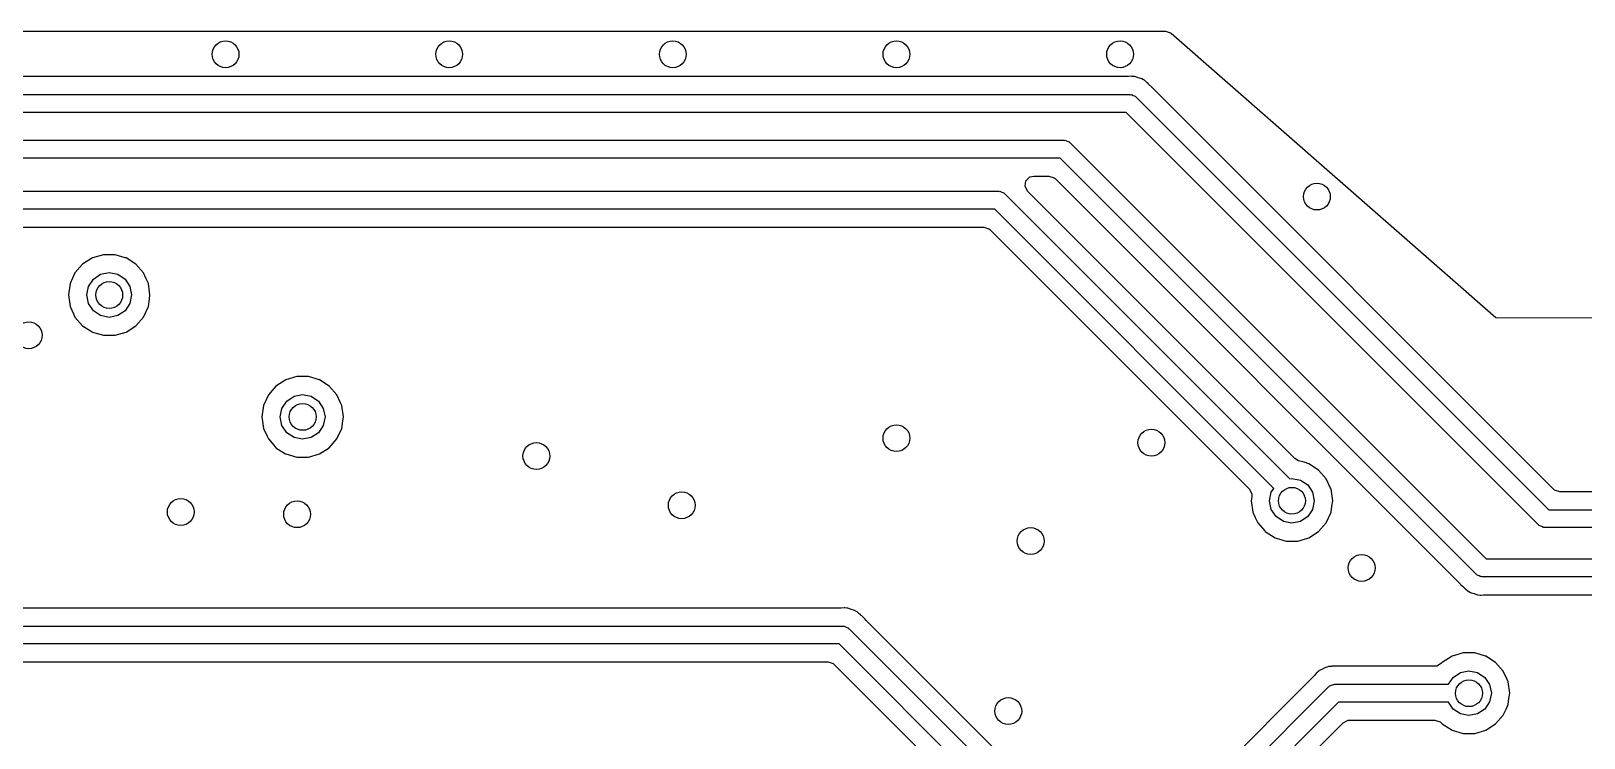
# Model space of a CAD drawing. Extents: x 100.3 to 185, y -144.7 to -85.3.
# Drawn here: x 138.83 to 156.19, y -93.2 to -85.3 of the extents above; entities that cross this region are included whole.
import ezdxf

# ---------------------------------------------------------------- set-up
doc = ezdxf.new("R2010")
doc.units = 0
doc.layers.add('BLACK', color=7, linetype='CONTINUOUS')

msp = doc.modelspace()

# ---------------------------------------------------------------- linework, layer by layer
at = {"layer": 'BLACK', "linetype": 'CONTINUOUS'}
for p, q in [((106.048, -85.3005), (151.507, -85.301)), ((151.507, -85.301), (151.565, -85.3199)), ((151.565, -85.3199), (151.572, -85.3255)), ((151.572, -85.3255), (155.2, -88.5)), ((140.997, -85.8095), (138.503, -85.8095)), ((141, -85.81), (140.997, -85.8095)), ((141.003, -85.8095), (141, -85.81)), ((143.497, -85.8095), (141.003, -85.8095)), ((143.5, -85.81), (143.497, -85.8095)), ((143.503, -85.8095), (143.5, -85.81)), ((145.997, -85.8095), (143.503, -85.8095)), ((146, -85.81), (145.997, -85.8095)), ((146.003, -85.8095), (146, -85.81)), ((148.497, -85.8095), (146.003, -85.8095)), ((148.5, -85.81), (148.497, -85.8095)), ((148.503, -85.8095), (148.5, -85.81)), ((150.997, -85.8095), (148.503, -85.8095)), ((151, -85.81), (150.997, -85.8095)), ((151.003, -85.8095), (151, -85.81)), ((151.086, -85.8095), (151.003, -85.8095)), ((151.093, -85.809), (151.086, -85.8095)), ((151.124, -85.8046), (151.093, -85.809)), ((151.134, -85.8069), (151.124, -85.8046)), ((151.124, -85.8046), (151.124, -85.8046)), ((151.156, -85.8095), (151.134, -85.8069)), ((151.166, -85.8095), (151.156, -85.8095)), ((151.196, -85.821), (151.166, -85.8095)), ((151.166, -85.8095), (151.166, -85.8095)), ((151.166, -85.8095), (151.166, -85.8095)), ((151.166, -85.8095), (151.166, -85.8095)), ((151.202, -85.823), (151.196, -85.821)), ((151.233, -85.8303), (151.202, -85.823)), ((151.242, -85.8359), (151.233, -85.8303)), ((151.233, -85.8303), (151.233, -85.8303)), ((151.262, -85.8465), (151.242, -85.8359)), ((151.271, -85.8501), (151.262, -85.8465)), ((151.294, -85.8716), (151.271, -85.8501)), ((151.3, -85.8758), (151.294, -85.8716)), ((151.303, -85.8777), (151.3, -85.8758)), ((151.303, -85.8778), (151.303, -85.8777)), ((151.317, -85.8918), (151.303, -85.8778)), ((151.318, -85.8934), (151.317, -85.8918)), ((151.354, -85.9258), (151.318, -85.8934)), ((151.359, -85.9331), (151.354, -85.9258)), ((110.44, -86.01), (151.11, -86.01)), ((151.11, -86.01), (151.118, -86.0125)), ((151.118, -86.0125), (151.126, -86.0112)), ((151.126, -86.0112), (151.147, -86.0219)), ((151.147, -86.0219), (151.169, -86.0291)), ((151.169, -86.0291), (151.174, -86.0356)), ((151.174, -86.0356), (151.181, -86.0393)), ((151.181, -86.0393), (155.791, -90.65)), ((151.36, -85.9323), (151.359, -85.9331)), ((151.369, -85.9436), (151.36, -85.9323)), ((155.845, -90.4205), (151.369, -85.9436)), ((151.069, -86.21), (110.481, -86.21)), ((155.679, -90.8207), (151.069, -86.21)), ((111.13, -86.52), (150.37, -86.52)), ((150.37, -86.52), (150.378, -86.5225)), ((150.378, -86.5225), (150.386, -86.5212)), ((150.386, -86.5212), (150.407, -86.5319)), ((150.407, -86.5319), (150.429, -86.5391)), ((150.429, -86.5391), (150.434, -86.5456)), ((150.434, -86.5456), (150.441, -86.5493)), ((150.441, -86.5493), (155.091, -91.2)), ((150.329, -86.72), (111.171, -86.72)), ((154.979, -91.3707), (150.329, -86.72)), ((149.946, -86.9746), (149.99, -86.9313)), ((149.99, -86.9313), (150.034, -86.9205)), ((150.034, -86.9205), (150.205, -86.9205)), ((150.205, -86.9205), (150.263, -86.9394)), ((150.263, -86.9394), (150.275, -86.9495)), ((150.275, -86.9495), (154.791, -91.4664)), ((111.735, -87.09), (149.64, -87.09)), ((149.64, -87.09), (149.648, -87.0925)), ((149.648, -87.0925), (149.656, -87.0912)), ((149.656, -87.0912), (149.677, -87.1019)), ((149.677, -87.1019), (149.699, -87.1091)), ((149.699, -87.1091), (149.704, -87.1156)), ((149.704, -87.1156), (149.711, -87.1193)), ((149.711, -87.1193), (152.896, -90.305)), ((149.937, -87.035), (149.946, -86.9746)), ((149.964, -87.0895), (149.937, -87.035)), ((152.952, -90.0768), (149.964, -87.0895)), ((149.599, -87.29), (111.776, -87.29)), ((152.719, -90.4109), (149.599, -87.29)), ((126.896, -87.4905), (149.475, -87.4905)), ((149.475, -87.4905), (149.533, -87.5094)), ((149.533, -87.5094), (149.545, -87.5195)), ((149.545, -87.5195), (152.445, -90.4199)), ((139.511, -87.836), (139.402, -87.906)), ((139.635, -87.7995), (139.511, -87.836)), ((139.511, -87.836), (139.511, -87.836)), ((139.765, -87.7995), (139.635, -87.7995)), ((139.635, -87.7995), (139.635, -87.7995)), ((139.878, -87.8329), (139.765, -87.7995)), ((139.765, -87.7995), (139.765, -87.7995)), ((139.889, -87.836), (139.878, -87.8329)), ((139.998, -87.906), (139.889, -87.836)), ((139.889, -87.836), (139.889, -87.836)), ((139.889, -87.836), (139.889, -87.836)), ((139.317, -88.0039), (139.263, -88.1218)), ((139.402, -87.906), (139.317, -88.0039)), ((139.604, -88.019), (139.7, -88)), ((139.7, -88), (139.796, -88.019)), ((140.083, -88.0039), (139.998, -87.906)), ((139.998, -87.906), (139.998, -87.906)), ((139.998, -87.906), (139.998, -87.906)), ((140.112, -88.068), (140.083, -88.0039)), ((139.263, -88.1218), (139.245, -88.25)), ((139.45, -88.25), (139.469, -88.1543)), ((139.469, -88.1543), (139.523, -88.0732)), ((139.523, -88.0732), (139.604, -88.019)), ((139.796, -88.019), (139.877, -88.0732)), ((139.877, -88.0732), (139.931, -88.1543)), ((139.931, -88.1543), (139.95, -88.25)), ((140.137, -88.1218), (140.112, -88.068)), ((140.155, -88.25), (140.137, -88.1218)), ((139.245, -88.25), (139.245, -88.25)), ((139.245, -88.25), (139.263, -88.3782)), ((139.469, -88.3457), (139.45, -88.25)), ((139.523, -88.4268), (139.469, -88.3457)), ((139.931, -88.3457), (139.877, -88.4268)), ((139.95, -88.25), (139.931, -88.3457)), ((140.137, -88.3782), (140.149, -88.2955)), ((140.149, -88.2955), (140.155, -88.25)), ((140.155, -88.25), (140.155, -88.25)), ((139.263, -88.3782), (139.3, -88.459)), ((139.3, -88.459), (139.317, -88.4961)), ((139.317, -88.4961), (139.402, -88.594)), ((139.604, -88.481), (139.523, -88.4268)), ((139.7, -88.5), (139.604, -88.481)), ((139.796, -88.481), (139.7, -88.5)), ((139.877, -88.4268), (139.796, -88.481)), ((139.998, -88.594), (140.083, -88.4961)), ((140.083, -88.4961), (140.137, -88.3782)), ((155.2, -88.5), (158.181, -88.5145)), ((139.402, -88.594), (139.402, -88.594)), ((139.402, -88.594), (139.51, -88.6634)), ((139.51, -88.6634), (139.511, -88.664)), ((139.511, -88.664), (139.635, -88.7005)), ((139.635, -88.7005), (139.635, -88.7005)), ((139.635, -88.7005), (139.765, -88.7005)), ((139.765, -88.7005), (139.889, -88.664)), ((139.765, -88.7005), (139.765, -88.7005)), ((139.889, -88.664), (139.998, -88.594)), ((141.673, -89.1982), (141.564, -89.2683)), ((141.797, -89.1617), (141.673, -89.1982)), ((141.673, -89.1982), (141.673, -89.1982)), ((141.927, -89.1617), (141.797, -89.1617)), ((141.797, -89.1617), (141.797, -89.1617)), ((142.051, -89.1982), (141.927, -89.1617)), ((141.927, -89.1617), (141.927, -89.1617)), ((142.16, -89.2683), (142.051, -89.1982)), ((142.051, -89.1982), (142.051, -89.1982)), ((142.051, -89.1982), (142.051, -89.1982)), ((142.051, -89.1982), (142.051, -89.1982)), ((141.479, -89.3662), (141.426, -89.484)), ((141.564, -89.2683), (141.479, -89.3662)), ((141.685, -89.4355), (141.767, -89.3813)), ((141.767, -89.3813), (141.862, -89.3622)), ((141.862, -89.3622), (141.958, -89.3813)), ((141.958, -89.3813), (142.039, -89.4355)), ((142.245, -89.3662), (142.16, -89.2683)), ((142.16, -89.2683), (142.16, -89.2683)), ((142.16, -89.2683), (142.16, -89.2683)), ((142.285, -89.4539), (142.245, -89.3662)), ((141.426, -89.484), (141.407, -89.6122)), ((141.612, -89.6122), (141.631, -89.5166)), ((141.631, -89.5166), (141.685, -89.4355)), ((142.039, -89.4355), (142.093, -89.5166)), ((142.093, -89.5166), (142.112, -89.6122)), ((142.299, -89.484), (142.285, -89.4539)), ((142.317, -89.6122), (142.299, -89.484)), ((141.407, -89.6122), (141.407, -89.6123)), ((141.407, -89.6123), (141.426, -89.7405)), ((141.426, -89.7405), (141.466, -89.8283)), ((141.631, -89.7079), (141.612, -89.6122)), ((141.685, -89.789), (141.631, -89.7079)), ((142.093, -89.7079), (142.039, -89.789)), ((142.112, -89.6122), (142.093, -89.7079)), ((142.245, -89.8583), (142.299, -89.7405)), ((142.299, -89.7405), (142.311, -89.6573)), ((142.311, -89.6573), (142.317, -89.6123)), ((142.317, -89.6123), (142.317, -89.6122)), ((141.466, -89.8283), (141.479, -89.8583)), ((141.479, -89.8583), (141.54, -89.9282)), ((141.767, -89.8432), (141.685, -89.789)), ((141.862, -89.8622), (141.767, -89.8432)), ((141.958, -89.8432), (141.862, -89.8622)), ((142.039, -89.789), (141.958, -89.8432)), ((142.16, -89.9562), (142.245, -89.8583)), ((141.54, -89.9282), (141.564, -89.9562)), ((141.564, -89.9562), (141.672, -90.0254)), ((141.672, -90.0254), (141.673, -90.0263)), ((141.673, -90.0263), (141.797, -90.0627)), ((141.797, -90.0627), (141.797, -90.0627)), ((141.797, -90.0627), (141.927, -90.0627)), ((141.927, -90.0627), (142.051, -90.0263)), ((141.927, -90.0627), (141.927, -90.0627)), ((142.051, -90.0263), (142.16, -89.9562)), ((152.994, -90.1018), (152.952, -90.0768)), ((153.056, -90.1199), (152.994, -90.1018)), ((153.11, -90.136), (153.056, -90.1199)), ((153.219, -90.206), (153.11, -90.136)), ((153.11, -90.136), (153.11, -90.136)), ((153.11, -90.136), (153.11, -90.136)), ((153.304, -90.3039), (153.219, -90.206)), ((153.219, -90.206), (153.219, -90.206)), ((153.219, -90.206), (153.219, -90.206)), ((152.445, -90.4199), (152.473, -90.4744)), ((152.69, -90.4543), (152.719, -90.4109)), ((152.896, -90.305), (152.921, -90.3)), ((152.921, -90.3), (153.017, -90.319)), ((153.017, -90.319), (153.098, -90.3732)), ((153.098, -90.3732), (153.152, -90.4543)), ((153.352, -90.4087), (153.304, -90.3039)), ((153.358, -90.4218), (153.352, -90.4087)), ((153.377, -90.55), (153.358, -90.4218)), ((155.857, -90.4306), (155.845, -90.4205)), ((155.915, -90.4495), (155.857, -90.4306)), ((152.473, -90.504), (152.466, -90.55)), ((152.466, -90.55), (152.466, -90.55)), ((152.466, -90.55), (152.485, -90.6782)), ((152.473, -90.4744), (152.473, -90.504)), ((152.671, -90.55), (152.69, -90.4543)), ((152.69, -90.6457), (152.671, -90.55)), ((153.152, -90.4543), (153.171, -90.55)), ((153.171, -90.55), (153.152, -90.6457)), ((153.358, -90.6782), (153.368, -90.6086)), ((153.368, -90.6086), (153.377, -90.55)), ((153.377, -90.55), (153.377, -90.55)), ((156.947, -90.4495), (155.915, -90.4495)), ((152.485, -90.6782), (152.511, -90.7358)), ((152.511, -90.7358), (152.539, -90.7961)), ((152.745, -90.7268), (152.69, -90.6457)), ((152.826, -90.781), (152.745, -90.7268)), ((152.921, -90.8), (152.826, -90.781)), ((153.017, -90.781), (152.921, -90.8)), ((153.098, -90.7268), (153.017, -90.781)), ((153.152, -90.6457), (153.098, -90.7268)), ((153.304, -90.7961), (153.358, -90.6782)), ((155.791, -90.65), (160.205, -90.65)), ((152.539, -90.7961), (152.616, -90.886)), ((152.616, -90.886), (152.623, -90.894)), ((152.623, -90.894), (152.732, -90.964)), ((153.11, -90.964), (153.219, -90.894)), ((153.219, -90.894), (153.304, -90.7961)), ((155.686, -90.8244), (155.679, -90.8207)), ((155.691, -90.8309), (155.686, -90.8244)), ((155.713, -90.8381), (155.691, -90.8309)), ((155.734, -90.8488), (155.713, -90.8381)), ((155.742, -90.8475), (155.734, -90.8488)), ((155.75, -90.85), (155.742, -90.8475)), ((160.246, -90.85), (155.75, -90.85)), ((152.732, -90.964), (152.732, -90.964)), ((152.732, -90.964), (152.857, -91.0005)), ((152.857, -91.0005), (152.857, -91.0005)), ((152.857, -91.0005), (152.986, -91.0005)), ((152.986, -91.0005), (153.11, -90.964)), ((152.986, -91.0005), (152.986, -91.0005)), ((155.091, -91.2), (160.509, -91.2)), ((154.791, -91.4664), (154.8, -91.4776)), ((154.8, -91.4776), (154.801, -91.4769)), ((154.801, -91.4769), (154.806, -91.4842)), ((154.986, -91.3744), (154.979, -91.3707)), ((154.991, -91.3809), (154.986, -91.3744)), ((155.013, -91.3881), (154.991, -91.3809)), ((155.034, -91.3988), (155.013, -91.3881)), ((155.042, -91.3975), (155.034, -91.3988)), ((155.05, -91.4), (155.042, -91.3975)), ((160.55, -91.4), (155.05, -91.4)), ((154.806, -91.4842), (154.842, -91.5166)), ((154.842, -91.5166), (154.843, -91.5182)), ((154.843, -91.5182), (154.851, -91.5257)), ((154.851, -91.5257), (154.857, -91.5322)), ((154.857, -91.5322), (154.86, -91.5342)), ((154.86, -91.5342), (154.866, -91.5384)), ((154.866, -91.5384), (154.889, -91.5599)), ((154.889, -91.5599), (154.889, -91.5599)), ((154.889, -91.5599), (154.889, -91.5599)), ((154.889, -91.5599), (154.898, -91.5635)), ((154.898, -91.5635), (154.918, -91.5741)), ((154.918, -91.5741), (154.927, -91.5797)), ((154.927, -91.5797), (154.958, -91.587)), ((154.958, -91.587), (154.964, -91.589)), ((154.964, -91.589), (154.994, -91.6005)), ((154.994, -91.6005), (155.004, -91.6005)), ((155.004, -91.6005), (155.026, -91.6031)), ((155.026, -91.6031), (155.036, -91.6054)), ((155.036, -91.6054), (155.064, -91.6015)), ((155.064, -91.6015), (155.067, -91.601)), ((155.067, -91.601), (155.074, -91.6005)), ((155.074, -91.6005), (160.485, -91.6005)), ((147.876, -91.7495), (135.28, -91.7495)), ((147.883, -91.749), (147.876, -91.7495)), ((147.914, -91.7446), (147.883, -91.749)), ((147.924, -91.7469), (147.914, -91.7446)), ((147.914, -91.7446), (147.914, -91.7446)), ((147.946, -91.7495), (147.924, -91.7469)), ((147.956, -91.7495), (147.946, -91.7495)), ((147.986, -91.761), (147.956, -91.7495)), ((147.956, -91.7495), (147.956, -91.7495)), ((147.956, -91.7495), (147.956, -91.7495)), ((147.956, -91.7495), (147.956, -91.7495)), ((147.992, -91.763), (147.986, -91.761)), ((148.023, -91.7703), (147.992, -91.763)), ((148.032, -91.7759), (148.023, -91.7703)), ((148.023, -91.7703), (148.023, -91.7703)), ((148.052, -91.7865), (148.032, -91.7759)), ((148.061, -91.7901), (148.052, -91.7865)), ((148.084, -91.8116), (148.061, -91.7901)), ((148.09, -91.8158), (148.084, -91.8116)), ((148.093, -91.8178), (148.09, -91.8158)), ((148.107, -91.8318), (148.093, -91.8178)), ((132.34, -91.95), (147.9, -91.95)), ((147.9, -91.95), (147.908, -91.9525)), ((147.908, -91.9525), (147.916, -91.9512)), ((147.916, -91.9512), (147.937, -91.9619)), ((147.937, -91.9619), (147.959, -91.9691)), ((147.959, -91.9691), (147.964, -91.9756)), ((147.964, -91.9756), (147.971, -91.9793)), ((147.971, -91.9793), (149.893, -93.9014)), ((148.108, -91.8334), (148.107, -91.8318)), ((148.144, -91.8655), (148.108, -91.8334)), ((148.144, -91.8658), (148.144, -91.8655)), ((148.149, -91.8731), (148.144, -91.8658)), ((148.15, -91.8723), (148.149, -91.8731)), ((148.159, -91.8836), (148.15, -91.8723)), ((149.961, -93.6857), (148.159, -91.8836)), ((147.859, -92.15), (132.295, -92.15)), ((149.707, -93.9981), (147.859, -92.15)), ((154.711, -92.286), (154.602, -92.356)), ((154.835, -92.2495), (154.711, -92.286)), ((154.711, -92.286), (154.711, -92.286)), ((154.965, -92.2495), (154.835, -92.2495)), ((154.835, -92.2495), (154.835, -92.2495)), ((155.084, -92.2845), (154.965, -92.2495)), ((154.965, -92.2495), (154.965, -92.2495)), ((155.089, -92.286), (155.084, -92.2845)), ((155.198, -92.356), (155.089, -92.286)), ((155.089, -92.286), (155.089, -92.286)), ((155.089, -92.286), (155.089, -92.286)), ((135.928, -92.3505), (147.735, -92.3505)), ((147.735, -92.3505), (147.793, -92.3694)), ((147.793, -92.3694), (147.805, -92.3795)), ((147.805, -92.3795), (149.426, -94.0012)), ((153.17, -92.5047), (151.684, -93.9914)), ((153.175, -92.4995), (153.17, -92.5047)), ((153.194, -92.4741), (153.175, -92.4995)), ((153.202, -92.4689), (153.194, -92.4741)), ((153.22, -92.4547), (153.202, -92.4689)), ((153.227, -92.4478), (153.22, -92.4547)), ((153.256, -92.4349), (153.227, -92.4478)), ((153.227, -92.4478), (153.227, -92.4478)), ((153.262, -92.4317), (153.256, -92.4349)), ((153.29, -92.4149), (153.262, -92.4317)), ((153.299, -92.4131), (153.29, -92.4149)), ((153.29, -92.4149), (153.29, -92.4149)), ((153.321, -92.4064), (153.299, -92.4131)), ((153.33, -92.4024), (153.321, -92.4064)), ((153.362, -92.4009), (153.33, -92.4024)), ((153.33, -92.4024), (153.33, -92.4024)), ((153.369, -92.4002), (153.362, -92.4009)), ((153.372, -92.3995), (153.369, -92.4002)), ((153.392, -92.3995), (153.372, -92.3995)), ((153.394, -92.3994), (153.392, -92.3995)), ((153.402, -92.3991), (153.394, -92.3994)), ((153.442, -92.3972), (153.402, -92.3991)), ((153.451, -92.3985), (153.442, -92.3972)), ((153.465, -92.3995), (153.451, -92.3973)), ((153.451, -92.3973), (153.451, -92.3985)), ((154.519, -92.3995), (153.465, -92.3995)), ((154.541, -92.3969), (154.519, -92.3995)), ((154.594, -92.3653), (154.541, -92.3969)), ((154.602, -92.356), (154.594, -92.3653)), ((154.602, -92.356), (154.602, -92.356)), ((154.672, -92.6), (154.723, -92.5232)), ((154.723, -92.5232), (154.804, -92.469)), ((154.804, -92.469), (154.9, -92.45)), ((154.9, -92.45), (154.996, -92.469)), ((154.996, -92.469), (155.077, -92.5232)), ((155.077, -92.5232), (155.131, -92.6043)), ((155.283, -92.4539), (155.198, -92.356)), ((155.198, -92.356), (155.198, -92.356)), ((155.198, -92.356), (155.198, -92.356)), ((155.326, -92.5478), (155.283, -92.4539)), ((151.779, -94.1793), (153.329, -92.6293)), ((153.329, -92.6293), (153.336, -92.6256)), ((153.336, -92.6256), (153.341, -92.6191)), ((153.341, -92.6191), (153.363, -92.6119)), ((153.363, -92.6119), (153.384, -92.6012)), ((153.384, -92.6012), (153.392, -92.6025)), ((153.392, -92.6025), (153.4, -92.6)), ((153.4, -92.6), (154.672, -92.6)), ((155.131, -92.6043), (155.15, -92.7)), ((155.337, -92.5718), (155.326, -92.5478)), ((155.355, -92.7), (155.337, -92.5718)), ((153.441, -92.8), (151.95, -94.2914)), ((154.672, -92.8), (153.441, -92.8)), ((154.723, -92.8768), (154.672, -92.8)), ((155.131, -92.7957), (155.077, -92.8768)), ((155.15, -92.7), (155.131, -92.7957)), ((155.314, -92.8771), (155.337, -92.8282)), ((155.337, -92.8282), (155.346, -92.7608)), ((155.346, -92.7608), (155.355, -92.7)), ((155.355, -92.7), (155.355, -92.7)), ((152.179, -94.3455), (153.495, -93.0295)), ((153.495, -93.0295), (153.55, -93.0017)), ((153.55, -93.0017), (153.565, -93.0005)), ((153.565, -93.0005), (154.519, -93.0005)), ((154.519, -93.0005), (154.577, -93.0194)), ((154.577, -93.0194), (154.594, -93.0347)), ((154.594, -93.0347), (154.602, -93.044)), ((154.602, -93.044), (154.602, -93.044)), ((154.602, -93.044), (154.699, -93.106)), ((154.804, -92.931), (154.723, -92.8768)), ((154.9, -92.95), (154.804, -92.931)), ((154.996, -92.931), (154.9, -92.95)), ((155.077, -92.8768), (154.996, -92.931)), ((155.089, -93.114), (155.198, -93.044)), ((155.198, -93.044), (155.283, -92.9461)), ((155.283, -92.9461), (155.314, -92.8771)), ((154.699, -93.106), (154.711, -93.114)), ((154.711, -93.114), (154.835, -93.1505)), ((154.835, -93.1505), (154.835, -93.1505)), ((154.835, -93.1505), (154.965, -93.1505)), ((154.965, -93.1505), (155.089, -93.114)), ((154.965, -93.1505), (154.965, -93.1505))]:
    msp.add_line(p, q, dxfattribs=at)
at = {"layer": 'BLACK'}
for centre in [(141, -85.56), (143.5, -85.56), (146, -85.56), (148.5, -85.56), (151, -85.56), (153.2, -87.15), (139.7, -88.25), (138.8, -88.7), (141.862, -89.6122), (148.5, -89.85), (144.475, -90.05), (151.35, -89.9), (152.921, -90.55), (140.5, -90.675), (141.8, -90.7), (146.1, -90.6), (150, -91), (153.7, -91.3), (154.9, -92.7), (149.75, -92.9)]:
    msp.add_circle(centre, 0.15, dxfattribs=at)

doc.saveas('drawing.dxf')
